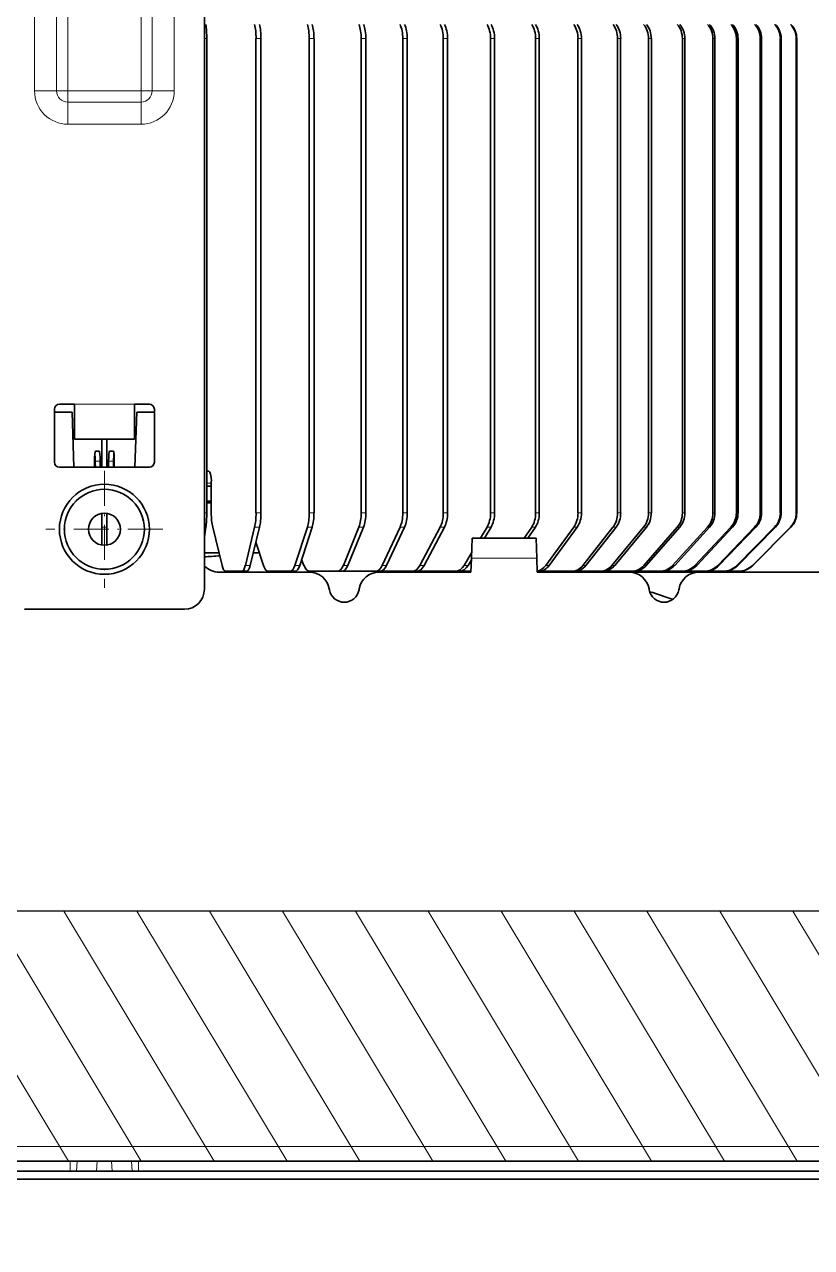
# Model space of a CAD drawing. Header units: inches. Extents: x 258415 to 640093, y 441672 to 945769.
# Drawn here: x 329275.2 to 329353.9, y 462715.2 to 462837.5 of the extents above; entities that cross this region are included whole.
import ezdxf

# ---------------------------------------------------------------- set-up
doc = ezdxf.new("R2010")
doc.units = ezdxf.units.IN
doc.header["$MEASUREMENT"] = 0
doc.linetypes.add('DASHDOT', pattern=[18.5, 12, -3, 0.5, -3])
for name, color, linetype in [('CQ Grg Gypsum', 41, 'Continuous'), ('CQ Light Elevation', 4, 'Continuous'), ('CQ section wall', 3, 'Continuous'), ('CQ Wall hatch_CHB', 8, 'Continuous')]:
    doc.layers.add(name, color=color, linetype=linetype)
doc.layers.add('CQ Gypsum Hatch', color=8, linetype='Continuous', lineweight=20)
doc.layers.add('CQ Lighting', color=5, linetype='Continuous', lineweight=0)

# ---------------------------------------------------------------- blocks, each defined once
blk = doc.blocks.new('section c and d ff12')
at = {"layer": 'CQ Wall hatch_CHB', "ltscale": 300, "extrusion": (1.65644e-08, -2.02966e-09, 1)}
h = blk.add_hatch(dxfattribs=at)
h.set_pattern_fill('AR-CONC', color=256, scale=10, angle=-13.9714, style=0)
h.set_pattern_definition([(36.028577, (7745.6, -14615.695), (68.0890203, -23.40695), [7.5, -82.5]), (341.028577, (7745.6, -14615.695), (4.696116, 76.343932), [6, -66]), (86.480021, (7751.27, -14617.646), (72.7851354, 52.936981), [6.374019, -70.114211]), (32.212777, (7750.43, -14596.29), (99.570572, -41.829513), [11.25, -123.75]), (82.664212, (7758.72, -14599.77), (114.220033, 71.96377), [9.561034, -105.171376]), (337.21274, (7750.43, -14596.29), (114.220033, 71.96377), [9, -99]), (7.028577, (7758.923, -14603.554), (48.2040844, -53.482392), [7.5, -82.5]), (312.028577, (7758.92, -14603.55), (41.119588, 64.495185), [6, -66]), (57.480021, (7762.94, -14608.01), (89.323671, 11.012793), [6.374019, -70.114211]), (23.5285767, (7745.598, -14615.695), (9.2173322, 32.010976), [0, -65.2, 0, -67, 0, -66.25]), (353.528577, (7745.598, -14615.695), (35.0512903, 31.9228578), [0, -38.2, 0, -63.7, 0, -25.25]), (313.5285767, (7723.957, -14610.311), (51.2584374, -15.0772595), [0, -25, 0, -78, 0, -103.5]), (303.528577, (7714.253, -14607.897), (59.0102484, -4.3659754), [0, -32.5, 0, -51.8, 0, -73.5])])
h.paths.add_polyline_path([(327558.05, 463573.85), (327558.05, 463323.85), (332240.08, 463323.85), (332240.08, 463573.85)])
h.paths.add_polyline_path([(327558.05, 459623.85), (327558.05, 459373.85), (332240.08, 459373.85), (332240.08, 459623.85)])
blk = doc.blocks.new('T.HC0E0.HQ12 side 1')
at = {"layer": 'CQ Lighting', "color": 1, "lineweight": 13}
for p, q in [((441483.05, 518956.3), (441483.05, 518925.75)), ((441485.26, 518956.3), (441485.26, 518925.75)), ((441486.37, 518925.75), (441486.37, 518956.3)), ((441493.71, 518956.3), (441493.71, 518925.75)), ((441494.82, 518925.75), (441494.82, 518956.3)), ((441497.03, 518925.75), (441497.03, 518956.3)), ((441385.19, 518820.2), (441594.89, 518820.2))]:
    blk.add_line(p, q, dxfattribs=at)
at = {"layer": 'CQ Lighting', "color": 1, "lineweight": 35}
for p, q in [((441500.04, 518875.92), (441500.04, 518956.3)), ((441500.28, 518883.55), (441500.28, 518930.99)), ((441505.21, 518930.99), (441505.21, 518883.55)), ((441505.7, 518883.55), (441505.7, 518930.99)), ((441510.54, 518930.99), (441510.54, 518883.55)), ((441511.02, 518883.55), (441511.02, 518930.99)), ((441515.74, 518930.99), (441515.74, 518883.55)), ((441516.2, 518883.55), (441516.2, 518930.99)), ((441519.9, 518930.99), (441519.9, 518883.55)), ((441520.34, 518883.55), (441520.34, 518930.99)), ((441523.95, 518930.99), (441523.95, 518883.55)), ((441524.38, 518883.55), (441524.38, 518930.99)), ((441528.69, 518930.99), (441528.69, 518883.55)), ((441529.09, 518883.55), (441529.09, 518930.99)), ((441533.19, 518930.99), (441533.19, 518883.55)), ((441533.56, 518883.55), (441533.56, 518930.99)), ((441537.43, 518930.99), (441537.43, 518883.55)), ((441537.77, 518883.55), (441537.77, 518930.99)), ((441541.39, 518930.99), (441541.39, 518883.55)), ((441541.7, 518883.55), (441541.7, 518930.99)), ((441544.49, 518930.99), (441544.49, 518883.55)), ((441544.77, 518883.55), (441544.77, 518930.99)), ((441547.88, 518930.99), (441547.88, 518883.55)), ((441548.13, 518883.55), (441548.13, 518930.99)), ((441550.94, 518930.99), (441550.94, 518883.55)), ((441551.14, 518883.55), (441551.14, 518930.99)), ((441553.28, 518930.99), (441553.28, 518883.55)), ((441553.45, 518883.55), (441553.45, 518930.99)), ((441555.67, 518930.99), (441555.67, 518883.55)), ((441555.8, 518883.55), (441555.8, 518930.99)), ((441557.67, 518930.99), (441557.67, 518883.55)), ((441557.76, 518883.55), (441557.76, 518930.99)), ((441559.27, 518930.99), (441559.27, 518883.55)), ((441559.32, 518883.55), (441559.32, 518930.99)), ((441559.32, 518883.55), (441559.32, 518930.99)), ((441660.24, 518817.72), (441328.06, 518817.72)), ((441352.04, 518818.72), (441486.63, 518818.72)), ((441352.04, 518817.72), (441486.63, 518817.72)), ((441493.45, 518818.72), (441628.04, 518818.72)), ((441493.45, 518817.72), (441628.04, 518817.72)), ((441594.89, 518816.92), (441385.19, 518816.92))]:
    blk.add_line(p, q, dxfattribs=at)
at = {"layer": 'CQ Lighting', "color": 1, "lineweight": 13, "ltscale": 0.006136}
for p, q in [((441500.04, 518930.99), (441500.28, 518930.99)), ((441500.28, 518883.55), (441500.04, 518883.55))]:
    blk.add_line(p, q, dxfattribs=at)
at = {"layer": 'CQ Lighting', "color": 1, "lineweight": 13, "ltscale": 0.012129}
for p, q in [((441505.21, 518930.99), (441505.7, 518930.99)), ((441505.7, 518883.55), (441505.21, 518883.55)), ((441505.56, 518882.13), (441505.07, 518882.13)), ((441504.63, 518878.3), (441504.15, 518878.3))]:
    blk.add_line(p, q, dxfattribs=at)
at = {"layer": 'CQ Lighting', "color": 1, "lineweight": 13, "ltscale": 0.011819}
for p, q in [((441510.54, 518930.99), (441511.02, 518930.99)), ((441511.02, 518883.55), (441510.54, 518883.55)), ((441510.82, 518882.13), (441510.35, 518882.13)), ((441509.58, 518878.3), (441509.11, 518878.3))]:
    blk.add_line(p, q, dxfattribs=at)
at = {"layer": 'CQ Lighting', "color": 1, "lineweight": 13, "ltscale": 0.011419}
for p, q in [((441515.74, 518930.99), (441516.2, 518930.99)), ((441516.2, 518883.55), (441515.74, 518883.55)), ((441515.96, 518882.13), (441515.51, 518882.13)), ((441514.4, 518878.3), (441513.95, 518878.3))]:
    blk.add_line(p, q, dxfattribs=at)
at = {"layer": 'CQ Lighting', "color": 1, "lineweight": 13, "ltscale": 0.011037}
for p, q in [((441519.9, 518930.99), (441520.34, 518930.99)), ((441520.34, 518883.55), (441519.9, 518883.55)), ((441520.07, 518882.13), (441519.63, 518882.13)), ((441518.27, 518878.3), (441517.83, 518878.3))]:
    blk.add_line(p, q, dxfattribs=at)
at = {"layer": 'CQ Lighting', "color": 1, "lineweight": 13, "ltscale": 0.010601}
for p, q in [((441523.95, 518930.99), (441524.38, 518930.99)), ((441524.38, 518883.55), (441523.95, 518883.55)), ((441524.07, 518882.13), (441523.64, 518882.13)), ((441522.04, 518878.3), (441521.61, 518878.3))]:
    blk.add_line(p, q, dxfattribs=at)
at = {"layer": 'CQ Lighting', "color": 1, "lineweight": 13, "ltscale": 0.009983}
for p, q in [((441528.69, 518930.99), (441529.09, 518930.99)), ((441529.09, 518883.55), (441528.69, 518883.55)), ((441528.73, 518882.13), (441528.33, 518882.13)), ((441526.43, 518878.3), (441526.03, 518878.3))]:
    blk.add_line(p, q, dxfattribs=at)
at = {"layer": 'CQ Lighting', "color": 1, "lineweight": 13, "ltscale": 0.009289}
for p, q in [((441533.19, 518930.99), (441533.56, 518930.99)), ((441533.56, 518883.55), (441533.19, 518883.55)), ((441533.17, 518882.13), (441532.8, 518882.13))]:
    blk.add_line(p, q, dxfattribs=at)
at = {"layer": 'CQ Lighting', "color": 1, "lineweight": 13, "ltscale": 0.008525}
for p, q in [((441537.43, 518930.99), (441537.77, 518930.99)), ((441537.77, 518883.55), (441537.43, 518883.55)), ((441537.35, 518882.13), (441537, 518882.13)), ((441534.55, 518878.3), (441534.2, 518878.3))]:
    blk.add_line(p, q, dxfattribs=at)
at = {"layer": 'CQ Lighting', "color": 1, "lineweight": 13, "ltscale": 0.007696}
for p, q in [((441541.39, 518930.99), (441541.7, 518930.99)), ((441541.7, 518883.55), (441541.39, 518883.55)), ((441541.24, 518882.13), (441540.93, 518882.13)), ((441538.22, 518878.3), (441537.92, 518878.3))]:
    blk.add_line(p, q, dxfattribs=at)
at = {"layer": 'CQ Lighting', "color": 1, "lineweight": 13, "ltscale": 0.00699}
for p, q in [((441544.49, 518930.99), (441544.77, 518930.99)), ((441544.77, 518883.55), (441544.49, 518883.55)), ((441544.28, 518882.13), (441544, 518882.13)), ((441541.11, 518878.3), (441540.83, 518878.3))]:
    blk.add_line(p, q, dxfattribs=at)
at = {"layer": 'CQ Lighting', "color": 1, "lineweight": 13, "ltscale": 0.00606}
for p, q in [((441547.88, 518930.99), (441548.13, 518930.99)), ((441548.13, 518883.55), (441547.88, 518883.55)), ((441547.61, 518882.13), (441547.37, 518882.13)), ((441544.26, 518878.3), (441544.02, 518878.3))]:
    blk.add_line(p, q, dxfattribs=at)
at = {"layer": 'CQ Lighting', "color": 1, "lineweight": 13, "ltscale": 0.005084}
for p, q in [((441550.94, 518930.99), (441551.14, 518930.99)), ((441551.14, 518883.55), (441550.94, 518883.55)), ((441550.6, 518882.13), (441550.4, 518882.13)), ((441547.11, 518878.3), (441546.9, 518878.3))]:
    blk.add_line(p, q, dxfattribs=at)
at = {"layer": 'CQ Lighting', "color": 1, "lineweight": 13, "ltscale": 0.004276}
for p, q in [((441553.28, 518930.99), (441553.45, 518930.99)), ((441553.45, 518883.55), (441553.28, 518883.55))]:
    blk.add_line(p, q, dxfattribs=at)
at = {"layer": 'CQ Lighting', "color": 1, "lineweight": 13, "ltscale": 0.003236}
for p, q in [((441555.67, 518930.99), (441555.8, 518930.99)), ((441555.8, 518883.55), (441555.67, 518883.55)), ((441555.24, 518882.13), (441555.11, 518882.13))]:
    blk.add_line(p, q, dxfattribs=at)
at = {"layer": 'CQ Lighting', "color": 1, "lineweight": 13, "ltscale": 0.002171}
for p, q in [((441557.67, 518930.99), (441557.76, 518930.99)), ((441557.76, 518883.55), (441557.67, 518883.55)), ((441557.18, 518882.13), (441557.1, 518882.13)), ((441553.41, 518878.3), (441553.33, 518878.3))]:
    blk.add_line(p, q, dxfattribs=at)
at = {"layer": 'CQ Lighting', "color": 1, "lineweight": 13, "ltscale": 0.001089}
for p, q in [((441559.27, 518930.99), (441559.32, 518930.99)), ((441559.32, 518883.55), (441559.27, 518883.55)), ((441558.73, 518882.13), (441558.69, 518882.13)), ((441554.92, 518878.3), (441554.88, 518878.3))]:
    blk.add_line(p, q, dxfattribs=at)
at = {"layer": 'CQ Lighting', "color": 1, "lineweight": 13, "ltscale": 0.055277}
for p, q in [((441485.26, 518925.75), (441483.05, 518925.75)), ((441494.82, 518925.75), (441497.03, 518925.75)), ((441486.37, 518924.64), (441486.37, 518922.43)), ((441493.71, 518924.64), (441493.71, 518922.43))]:
    blk.add_line(p, q, dxfattribs=at)
at = {"layer": 'CQ Lighting', "color": 1, "lineweight": 13, "ltscale": 0.027639}
for p, q in [((441485.26, 518925.75), (441486.37, 518925.75)), ((441494.82, 518925.75), (441493.71, 518925.75))]:
    blk.add_line(p, q, dxfattribs=at)
at = {"layer": 'CQ Lighting', "color": 1, "lineweight": 13, "ltscale": 0.183578}
for p, q in [((441493.71, 518925.75), (441486.37, 518925.75)), ((441486.37, 518924.64), (441493.71, 518924.64)), ((441486.37, 518922.43), (441493.71, 518922.43))]:
    blk.add_line(p, q, dxfattribs=at)
at = {"layer": 'CQ Lighting', "color": 1, "lineweight": 13, "ltscale": 0.027638}
for p, q in [((441486.37, 518924.64), (441486.37, 518925.75)), ((441493.71, 518924.64), (441493.71, 518925.75))]:
    blk.add_line(p, q, dxfattribs=at)
at = {"layer": 'CQ Lighting', "color": 1, "lineweight": 35, "ltscale": 0.1325}
for p, q in [((441485.04, 518888.62), (441485.04, 518893.92)), ((441495.04, 518893.92), (441495.04, 518888.62))]:
    blk.add_line(p, q, dxfattribs=at)
at = {"layer": 'CQ Lighting', "color": 1, "lineweight": 35, "ltscale": 0.043948}
for p, q in [((441486.8, 518893.62), (441485.04, 518893.62)), ((441495.04, 518893.62), (441493.28, 518893.62)), ((441550.18, 518877.72), (441551.94, 518877.72))]:
    blk.add_line(p, q, dxfattribs=at)
at = {"layer": 'CQ Lighting', "color": 1, "lineweight": 35, "ltscale": 0.0375}
for p, q in [((441485.54, 518894.42), (441487.04, 518894.42)), ((441493.04, 518894.42), (441494.54, 518894.42))]:
    blk.add_line(p, q, dxfattribs=at)
at = {"layer": 'CQ Lighting', "color": 1, "lineweight": 35, "ltscale": 0.137584}
for p, q in [((441486.99, 518888.12), (441486.8, 518893.62)), ((441493.09, 518888.12), (441493.28, 518893.62))]:
    blk.add_line(p, q, dxfattribs=at)
at = {"layer": 'CQ Lighting', "color": 1, "lineweight": 35, "ltscale": 0.0875}
for p, q in [((441487.04, 518890.92), (441487.04, 518894.42)), ((441493.04, 518890.92), (441493.04, 518894.42))]:
    blk.add_line(p, q, dxfattribs=at)
at = {"layer": 'CQ Lighting', "color": 1, "lineweight": 13, "ltscale": 0.15}
blk.add_line((441493.04, 518894.42), (441487.04, 518894.42), dxfattribs=at)
at = {"layer": 'CQ Lighting', "color": 1, "lineweight": 35, "ltscale": 0.15}
blk.add_line((441493.04, 518890.92), (441487.04, 518890.92), dxfattribs=at)
at = {"layer": 'CQ Lighting', "color": 1, "lineweight": 35, "ltscale": 0.07}
for p, q in [((441489.79, 518890.92), (441489.79, 518888.12)), ((441490.29, 518888.12), (441490.29, 518890.92)), ((441490.29, 518888.12), (441490.29, 518890.92))]:
    blk.add_line(p, q, dxfattribs=at)
at = {"layer": 'CQ Lighting', "color": 1, "lineweight": 13, "ltscale": 0.07}
for p, q in [((441489.79, 518890.92), (441489.79, 518888.12)), ((441490.29, 518890.92), (441490.29, 518888.12))]:
    blk.add_line(p, q, dxfattribs=at)
at = {"layer": 'CQ Lighting', "color": 1, "lineweight": 13, "ltscale": 0.012452}
for p, q in [((441489.12, 518888.72), (441489.62, 518888.72)), ((441490.96, 518888.72), (441490.46, 518888.72))]:
    blk.add_line(p, q, dxfattribs=at)
at = {"layer": 'CQ Lighting', "color": 1, "lineweight": 35, "ltscale": 0.009805}
for p, q in [((441489.14, 518889.72), (441489.53, 518889.72)), ((441490.94, 518889.72), (441490.55, 518889.72))]:
    blk.add_line(p, q, dxfattribs=at)
at = {"layer": 'CQ Lighting', "color": 1, "lineweight": 35, "ltscale": 0.225}
blk.add_line((441494.54, 518888.12), (441485.54, 518888.12), dxfattribs=at)
at = {"layer": 'CQ Lighting', "color": 1, "linetype": 'DASHDOT', "lineweight": 13, "ltscale": 0.2925}
for p, q in [((441490.04, 518887.77), (441490.04, 518876.07)), ((441495.89, 518881.92), (441484.19, 518881.92))]:
    blk.add_line(p, q, dxfattribs=at)
at = {"layer": 'CQ Lighting', "color": 1, "lineweight": 35, "ltscale": 0.005311}
blk.add_line((441500.5, 518887.72), (441500.28, 518887.72), dxfattribs=at)
at = {"layer": 'CQ Lighting', "color": 1, "lineweight": 13, "ltscale": 0.011359}
blk.add_line((441500.28, 518886.52), (441500.74, 518886.52), dxfattribs=at)
at = {"layer": 'CQ Lighting', "color": 1, "lineweight": 35, "ltscale": 0.011359}
for p, q in [((441500.28, 518886.22), (441500.74, 518886.22)), ((441500.28, 518884.72), (441500.74, 518884.72)), ((441500.28, 518884.72), (441500.74, 518884.72)), ((441500.74, 518884.55), (441500.28, 518884.55))]:
    blk.add_line(p, q, dxfattribs=at)
at = {"layer": 'CQ Lighting', "color": 1, "lineweight": 35, "ltscale": 0.079289}
blk.add_line((441500.74, 518883.55), (441500.74, 518886.72), dxfattribs=at)
at = {"layer": 'CQ Lighting', "color": 1, "lineweight": 35, "ltscale": 0.034146}
for p, q in [((441489.79, 518882.13), (441489.79, 518883.5)), ((441490.29, 518882.13), (441490.29, 518883.5))]:
    blk.add_line(p, q, dxfattribs=at)
at = {"layer": 'CQ Lighting', "color": 1, "lineweight": 35, "ltscale": 0.044864}
for p, q in [((441489.79, 518880.34), (441489.79, 518882.13)), ((441490.29, 518880.34), (441490.29, 518882.13))]:
    blk.add_line(p, q, dxfattribs=at)
at = {"layer": 'CQ Lighting', "color": 1, "lineweight": 13, "ltscale": 0.0125}
blk.add_line((441490.29, 518882.13), (441489.79, 518882.13), dxfattribs=at)
at = {"layer": 'CQ Lighting', "color": 1, "lineweight": 13, "ltscale": 0.003845}
blk.add_line((441500.19, 518882.13), (441500.04, 518882.13), dxfattribs=at)
at = {"layer": 'CQ Lighting', "color": 1, "lineweight": 35, "ltscale": 0.024881}
blk.add_line((441500.04, 518881.15), (441500.19, 518882.13), dxfattribs=at)
at = {"layer": 'CQ Lighting', "color": 1, "lineweight": 35, "ltscale": 0.098472}
for p, q in [((441500.88, 518882.13), (441501.81, 518878.3)), ((441504.15, 518878.3), (441505.07, 518882.13)), ((441504.63, 518878.3), (441505.56, 518882.13))]:
    blk.add_line(p, q, dxfattribs=at)
at = {"layer": 'CQ Lighting', "color": 1, "lineweight": 35, "ltscale": 0.100655}
for p, q in [((441509.11, 518878.3), (441510.35, 518882.13)), ((441509.58, 518878.3), (441510.82, 518882.13))]:
    blk.add_line(p, q, dxfattribs=at)
at = {"layer": 'CQ Lighting', "color": 1, "lineweight": 35, "ltscale": 0.103325}
for p, q in [((441513.95, 518878.3), (441515.51, 518882.13)), ((441514.4, 518878.3), (441515.96, 518882.13))]:
    blk.add_line(p, q, dxfattribs=at)
at = {"layer": 'CQ Lighting', "color": 1, "lineweight": 35, "ltscale": 0.105733}
for p, q in [((441517.83, 518878.3), (441519.63, 518882.13)), ((441518.27, 518878.3), (441520.07, 518882.13))]:
    blk.add_line(p, q, dxfattribs=at)
at = {"layer": 'CQ Lighting', "color": 1, "lineweight": 35, "ltscale": 0.108318}
for p, q in [((441521.61, 518878.3), (441523.64, 518882.13)), ((441522.04, 518878.3), (441524.07, 518882.13))]:
    blk.add_line(p, q, dxfattribs=at)
at = {"layer": 'CQ Lighting', "color": 1, "lineweight": 35, "ltscale": 0.032511}
for p, q in [((441527.66, 518881.02), (441528.33, 518882.13)), ((441528.06, 518881.02), (441528.73, 518882.13))]:
    blk.add_line(p, q, dxfattribs=at)
at = {"layer": 'CQ Lighting', "color": 1, "lineweight": 35, "ltscale": 0.033517}
blk.add_line((441532.05, 518881.02), (441532.8, 518882.13), dxfattribs=at)
at = {"layer": 'CQ Lighting', "color": 1, "lineweight": 35, "ltscale": 0.033516}
blk.add_line((441532.42, 518881.02), (441533.17, 518882.13), dxfattribs=at)
at = {"layer": 'CQ Lighting', "color": 1, "lineweight": 35, "ltscale": 0.118576}
for p, q in [((441534.2, 518878.3), (441537, 518882.13)), ((441534.55, 518878.3), (441537.35, 518882.13))]:
    blk.add_line(p, q, dxfattribs=at)
at = {"layer": 'CQ Lighting', "color": 1, "lineweight": 35, "ltscale": 0.121856}
for p, q in [((441537.92, 518878.3), (441540.93, 518882.13)), ((441538.22, 518878.3), (441541.24, 518882.13))]:
    blk.add_line(p, q, dxfattribs=at)
at = {"layer": 'CQ Lighting', "color": 1, "lineweight": 35, "ltscale": 0.124324}
for p, q in [((441540.83, 518878.3), (441544, 518882.13)), ((441541.11, 518878.3), (441544.28, 518882.13))]:
    blk.add_line(p, q, dxfattribs=at)
at = {"layer": 'CQ Lighting', "color": 1, "lineweight": 35, "ltscale": 0.127153}
for p, q in [((441544.02, 518878.3), (441547.37, 518882.13)), ((441544.26, 518878.3), (441547.61, 518882.13))]:
    blk.add_line(p, q, dxfattribs=at)
at = {"layer": 'CQ Lighting', "color": 1, "lineweight": 35, "ltscale": 0.129636}
for p, q in [((441546.9, 518878.3), (441550.4, 518882.13)), ((441547.11, 518878.3), (441550.6, 518882.13))]:
    blk.add_line(p, q, dxfattribs=at)
at = {"layer": 'CQ Lighting', "color": 1, "lineweight": 35, "ltscale": 0.131337}
for p, q in [((441549.13, 518878.3), (441552.73, 518882.13)), ((441549.31, 518878.3), (441552.9, 518882.13))]:
    blk.add_line(p, q, dxfattribs=at)
at = {"layer": 'CQ Lighting', "color": 1, "lineweight": 35, "ltscale": 0.133069}
for p, q in [((441551.41, 518878.3), (441555.11, 518882.13)), ((441551.54, 518878.3), (441555.24, 518882.13))]:
    blk.add_line(p, q, dxfattribs=at)
at = {"layer": 'CQ Lighting', "color": 1, "lineweight": 13, "ltscale": 0.004275}
for p, q in [((441552.9, 518882.13), (441552.73, 518882.13)), ((441549.31, 518878.3), (441549.13, 518878.3))]:
    blk.add_line(p, q, dxfattribs=at)
at = {"layer": 'CQ Lighting', "color": 1, "lineweight": 35, "ltscale": 0.134331}
for p, q in [((441553.33, 518878.3), (441557.1, 518882.13)), ((441553.41, 518878.3), (441557.18, 518882.13))]:
    blk.add_line(p, q, dxfattribs=at)
at = {"layer": 'CQ Lighting', "color": 1, "lineweight": 35, "ltscale": 0.135098}
for p, q in [((441554.88, 518878.3), (441558.69, 518882.13)), ((441554.92, 518878.3), (441558.73, 518882.13))]:
    blk.add_line(p, q, dxfattribs=at)
at = {"layer": 'CQ Lighting', "color": 1, "lineweight": 35, "ltscale": 0.061361}
blk.add_line((441505.2, 518880.64), (441505.96, 518878.3), dxfattribs=at)
at = {"layer": 'CQ Lighting', "color": 1, "lineweight": 35, "ltscale": 0.049594}
for p, q in [((441526.77, 518879.04), (441526.84, 518881.02)), ((441533.24, 518881.02), (441533.31, 518879.04))]:
    blk.add_line(p, q, dxfattribs=at)
at = {"layer": 'CQ Lighting', "color": 1, "lineweight": 35, "ltscale": 0.16}
blk.add_line((441526.84, 518881.02), (441533.24, 518881.02), dxfattribs=at)
at = {"layer": 'CQ Lighting', "color": 1, "lineweight": 35, "ltscale": 0.036673}
blk.add_line((441501.51, 518879.55), (441500.04, 518879.55), dxfattribs=at)
at = {"layer": 'CQ Lighting', "color": 1, "lineweight": 35, "ltscale": 0.015471}
blk.add_line((441505.55, 518879.55), (441504.93, 518879.55), dxfattribs=at)
at = {"layer": 'CQ Lighting', "color": 1, "lineweight": 35, "ltscale": 0.016083}
blk.add_line((441509.77, 518878.9), (441510.01, 518878.3), dxfattribs=at)
at = {"layer": 'CQ Lighting', "color": 1, "lineweight": 35, "ltscale": 0.036818}
blk.add_line((441526.03, 518878.3), (441526.79, 518879.57), dxfattribs=at)
at = {"layer": 'CQ Lighting', "color": 1, "lineweight": 35, "ltscale": 0.016265}
blk.add_line((441526.43, 518878.3), (441526.76, 518878.86), dxfattribs=at)
at = {"layer": 'CQ Lighting', "color": 1, "lineweight": 35, "ltscale": 0.035458}
for p, q in [((441526.72, 518877.62), (441526.77, 518879.04)), ((441533.36, 518877.62), (441533.31, 518879.04))]:
    blk.add_line(p, q, dxfattribs=at)
at = {"layer": 'CQ Lighting', "color": 1, "lineweight": 13, "ltscale": 0.163461}
blk.add_line((441526.77, 518879.04), (441533.31, 518879.04), dxfattribs=at)
at = {"layer": 'CQ Lighting', "color": 1, "lineweight": 35, "ltscale": 0.041388}
blk.add_line((441502.15, 518877.72), (441503.8, 518877.72), dxfattribs=at)
at = {"layer": 'CQ Lighting', "color": 1, "lineweight": 35, "ltscale": 0.012129}
blk.add_line((441504.29, 518877.72), (441503.8, 518877.72), dxfattribs=at)
at = {"layer": 'CQ Lighting', "color": 1, "lineweight": 35, "ltscale": 0.055698}
blk.add_line((441506.42, 518877.72), (441508.64, 518877.72), dxfattribs=at)
at = {"layer": 'CQ Lighting', "color": 1, "lineweight": 35, "ltscale": 0.0025}
blk.add_line((441506.54, 518877.72), (441506.54, 518877.62), dxfattribs=at)
at = {"layer": 'CQ Lighting', "color": 1, "lineweight": 35, "ltscale": 0.011819}
blk.add_line((441509.12, 518877.72), (441508.64, 518877.72), dxfattribs=at)
at = {"layer": 'CQ Lighting', "color": 1, "lineweight": 35, "ltscale": 0.069584}
blk.add_line((441510.59, 518877.72), (441513.37, 518877.72), dxfattribs=at)
at = {"layer": 'CQ Lighting', "color": 1, "lineweight": 35, "ltscale": 0.011419}
blk.add_line((441513.83, 518877.72), (441513.37, 518877.72), dxfattribs=at)
at = {"layer": 'CQ Lighting', "color": 1, "lineweight": 35, "ltscale": 0.080317}
blk.add_line((441513.95, 518877.72), (441517.17, 518877.72), dxfattribs=at)
at = {"layer": 'CQ Lighting', "color": 1, "lineweight": 35, "ltscale": 0.011037}
blk.add_line((441517.61, 518877.72), (441517.17, 518877.72), dxfattribs=at)
at = {"layer": 'CQ Lighting', "color": 1, "lineweight": 35, "ltscale": 0.081351}
blk.add_line((441517.61, 518877.72), (441520.86, 518877.72), dxfattribs=at)
at = {"layer": 'CQ Lighting', "color": 1, "lineweight": 35, "ltscale": 0.010601}
blk.add_line((441521.29, 518877.72), (441520.86, 518877.72), dxfattribs=at)
at = {"layer": 'CQ Lighting', "color": 1, "lineweight": 35, "ltscale": 0.097243}
blk.add_line((441521.29, 518877.72), (441525.18, 518877.72), dxfattribs=at)
at = {"layer": 'CQ Lighting', "color": 1, "lineweight": 35, "ltscale": 0.009983}
blk.add_line((441525.58, 518877.72), (441525.18, 518877.72), dxfattribs=at)
at = {"layer": 'CQ Lighting', "color": 1, "lineweight": 35, "ltscale": 0.028626}
blk.add_line((441525.58, 518877.72), (441526.72, 518877.72), dxfattribs=at)
at = {"layer": 'CQ Lighting', "color": 1, "lineweight": 35, "ltscale": 0.003912}
blk.add_line((441533.51, 518877.72), (441533.35, 518877.72), dxfattribs=at)
at = {"layer": 'CQ Lighting', "color": 1, "lineweight": 35, "ltscale": 0.0822}
blk.add_line((441533.51, 518877.72), (441536.8, 518877.72), dxfattribs=at)
at = {"layer": 'CQ Lighting', "color": 1, "lineweight": 13, "ltscale": 0.012724}
blk.add_line((441535.31, 518877.72), (441535.81, 518877.62), dxfattribs=at)
at = {"layer": 'CQ Lighting', "color": 1, "lineweight": 35, "ltscale": 0.007696}
blk.add_line((441537.11, 518877.72), (441536.8, 518877.72), dxfattribs=at)
at = {"layer": 'CQ Lighting', "color": 1, "lineweight": 35, "ltscale": 0.011042}
blk.add_line((441537.51, 518877.62), (441537.07, 518877.72), dxfattribs=at)
at = {"layer": 'CQ Lighting', "color": 1, "lineweight": 35, "ltscale": 0.063567}
blk.add_line((441537.11, 518877.72), (441539.65, 518877.72), dxfattribs=at)
at = {"layer": 'CQ Lighting', "color": 1, "lineweight": 35, "ltscale": 0.00699}
blk.add_line((441539.93, 518877.72), (441539.65, 518877.72), dxfattribs=at)
at = {"layer": 'CQ Lighting', "color": 1, "lineweight": 35, "ltscale": 0.071216}
blk.add_line((441539.94, 518877.72), (441542.79, 518877.72), dxfattribs=at)
at = {"layer": 'CQ Lighting', "color": 1, "lineweight": 35, "ltscale": 0.00606}
blk.add_line((441543.03, 518877.72), (441542.79, 518877.72), dxfattribs=at)
at = {"layer": 'CQ Lighting', "color": 1, "lineweight": 35, "ltscale": 0.06452}
blk.add_line((441543.03, 518877.72), (441545.61, 518877.72), dxfattribs=at)
at = {"layer": 'CQ Lighting', "color": 1, "lineweight": 35, "ltscale": 0.005084}
blk.add_line((441545.81, 518877.72), (441545.61, 518877.72), dxfattribs=at)
at = {"layer": 'CQ Lighting', "color": 1, "lineweight": 35, "ltscale": 0.049688}
blk.add_line((441545.82, 518877.72), (441547.81, 518877.72), dxfattribs=at)
at = {"layer": 'CQ Lighting', "color": 1, "lineweight": 35, "ltscale": 0.004276}
blk.add_line((441547.98, 518877.72), (441547.81, 518877.72), dxfattribs=at)
at = {"layer": 'CQ Lighting', "color": 1, "lineweight": 35, "ltscale": 0.051621}
blk.add_line((441547.98, 518877.72), (441550.04, 518877.72), dxfattribs=at)
at = {"layer": 'CQ Lighting', "color": 1, "lineweight": 35, "ltscale": 0.003235}
blk.add_line((441550.17, 518877.72), (441550.04, 518877.72), dxfattribs=at)
at = {"layer": 'CQ Lighting', "color": 1, "lineweight": 13, "ltscale": 0.003235}
blk.add_line((441551.54, 518878.3), (441551.41, 518878.3), dxfattribs=at)
at = {"layer": 'CQ Lighting', "color": 1, "lineweight": 35, "ltscale": 0.002171}
blk.add_line((441552.02, 518877.72), (441551.94, 518877.72), dxfattribs=at)
at = {"layer": 'CQ Lighting', "color": 1, "lineweight": 35, "ltscale": 0.036069}
blk.add_line((441552.03, 518877.72), (441553.47, 518877.72), dxfattribs=at)
at = {"layer": 'CQ Lighting', "color": 1, "lineweight": 35, "ltscale": 0.001089}
blk.add_line((441553.51, 518877.72), (441553.47, 518877.72), dxfattribs=at)
at = {"layer": 'CQ Lighting', "color": 1, "lineweight": 35, "ltscale": 0.226101}
blk.add_line((441510.57, 518877.62), (441501.53, 518877.62), dxfattribs=at)
at = {"layer": 'CQ Lighting', "color": 1, "lineweight": 35, "ltscale": 0.230386}
for p, q in [((441526.72, 518877.62), (441517.51, 518877.62)), ((441542.57, 518877.62), (441533.36, 518877.62))]:
    blk.add_line(p, q, dxfattribs=at)
at = {"layer": 'CQ Lighting', "color": 1, "lineweight": 35, "ltscale": 0.173292}
blk.add_line((441542.57, 518877.62), (441549.51, 518877.62), dxfattribs=at)
at = {"layer": 'CQ Lighting', "color": 1, "lineweight": 35, "ltscale": 0.364605}
blk.add_line((441564.09, 518877.62), (441549.51, 518877.62), dxfattribs=at)
at = {"layer": 'CQ Lighting', "color": 1, "lineweight": 35, "ltscale": 0.002736}
for p, q in [((441512.56, 518875.86), (441512.54, 518875.97)), ((441515.52, 518875.86), (441515.54, 518875.97)), ((441544.56, 518875.86), (441544.54, 518875.97)), ((441547.52, 518875.86), (441547.54, 518875.97))]:
    blk.add_line(p, q, dxfattribs=at)
at = {"layer": 'CQ Lighting', "color": 1, "lineweight": 35, "ltscale": 0.4}
blk.add_line((441498.04, 518873.92), (441482.04, 518873.92), dxfattribs=at)
at = {"layer": 'CQ Lighting', "color": 1, "lineweight": 35, "ltscale": 0.017678}
for p, q in [((441486.63, 518818.72), (441487.33, 518818.72)), ((441492.75, 518818.72), (441493.45, 518818.72))]:
    blk.add_line(p, q, dxfattribs=at)
at = {"layer": 'CQ Lighting', "color": 1, "lineweight": 13, "ltscale": 0.025}
for p, q in [((441486.63, 518817.72), (441486.63, 518818.72)), ((441493.45, 518817.72), (441493.45, 518818.72))]:
    blk.add_line(p, q, dxfattribs=at)
at = {"layer": 'CQ Lighting', "color": 1, "lineweight": 35, "ltscale": 0.015507}
for p, q in [((441486.63, 518817.72), (441487.25, 518817.72)), ((441492.83, 518817.72), (441493.45, 518817.72))]:
    blk.add_line(p, q, dxfattribs=at)
at = {"layer": 'CQ Lighting', "color": 1, "lineweight": 13, "ltscale": 0.025094}
for p, q in [((441487.25, 518817.72), (441487.33, 518818.72)), ((441489.25, 518817.72), (441489.33, 518818.72)), ((441490.83, 518817.72), (441490.75, 518818.72)), ((441492.83, 518817.72), (441492.75, 518818.72))]:
    blk.add_line(p, q, dxfattribs=at)
at = {"layer": 'CQ Lighting', "color": 1, "lineweight": 35, "ltscale": 0.05}
for p, q in [((441487.25, 518817.72), (441489.25, 518817.72)), ((441487.33, 518818.72), (441489.33, 518818.72)), ((441492.75, 518818.72), (441490.75, 518818.72)), ((441492.83, 518817.72), (441490.83, 518817.72))]:
    blk.add_line(p, q, dxfattribs=at)
at = {"layer": 'CQ Lighting', "color": 1, "lineweight": 35, "ltscale": 0.039697}
blk.add_line((441489.25, 518817.72), (441490.83, 518817.72), dxfattribs=at)
at = {"layer": 'CQ Lighting', "color": 1, "lineweight": 35, "ltscale": 0.035355}
blk.add_line((441489.33, 518818.72), (441490.75, 518818.72), dxfattribs=at)
at = {"layer": 'CQ Lighting', "color": 1, "lineweight": 35}
for radius in [4.5, 4, 1.6]:
    blk.add_circle((441490.04, 518881.92), radius, dxfattribs=at)
at = {"layer": 'CQ Lighting', "color": 1, "lineweight": 13}
for centre, radius, start, end in [((441486.37, 518925.75), 3.32, 179.9996, 270), ((441486.37, 518925.75), 1.11, 180, 270), ((441493.71, 518925.75), 1.11, 270, 0), ((441493.71, 518925.75), 3.32, 270.0001, 0), ((441535.15, 518876.74), 1.41, 38.7913, 44.4568)]:
    blk.add_arc(centre, radius, start, end, dxfattribs=at)
at = {"layer": 'CQ Lighting', "color": 1, "lineweight": 35}
for centre, radius, start, end in [((441485.54, 518893.92), 0.5, 90, 180), ((441494.54, 518893.92), 0.5, 0, 90), ((441485.54, 518888.62), 0.5, 180, 270), ((441494.54, 518888.62), 0.5, 270, 0), ((441485.4, 519087.92), 209.28, 274.0113, 274.4325), ((441501.53, 518879.62), 2, 221.8361, 270), ((441510.57, 518875.62), 2, 10, 90), ((441517.51, 518875.62), 2, 90, 170), ((441542.57, 518875.62), 2, 10, 90), ((441549.51, 518875.62), 2, 90, 170), ((441498.04, 518875.92), 2, 270, 0), ((441514.04, 518876.12), 1.5, 190, 350), ((441546.04, 518876.12), 1.5, 190, 350), ((441514.32, 518779.23), 101.09, 71.1779, 72.563)]:
    blk.add_arc(centre, radius, start, end, dxfattribs=at)
for centre, major_axis, ratio, start_param, end_param in [((441499.97, 518930.99), (0, 2), 0.156434, 4.712389, 5.497787), ((441504.73, 518930.99), (0, 2), 0.241922, 4.712389, 5.497787), ((441505.22, 518930.99), (0, 2), 0.241922, 4.712389, 5.497787), ((441509.89, 518930.99), (0, 2), 0.325568, 4.712389, 5.497787), ((441510.36, 518930.99), (0, 2), 0.325568, 4.712389, 5.497787), ((441514.93, 518930.99), (0, 2), 0.406737, 4.712389, 5.497787), ((441515.39, 518930.99), (0, 2), 0.406737, 4.712389, 5.497787), ((441518.96, 518930.99), (0, 2), 0.469472, 4.712389, 5.497787), ((441519.41, 518930.99), (0, 2), 0.469472, 4.712389, 5.497787), ((441522.89, 518930.99), (0, 2), 0.529919, 4.712389, 5.497787), ((441523.32, 518930.99), (0, 2), 0.529919, 4.712389, 5.497787), ((441527.48, 518930.99), (0, 2), 0.601815, 4.712389, 5.497787), ((441527.88, 518930.99), (0, 2), 0.601815, 4.712389, 5.497787), ((441531.85, 518930.99), (0, 2), 0.669131, 4.712389, 5.497787), ((441532.22, 518930.99), (0, 2), 0.669131, 4.712389, 5.497787), ((441535.97, 518930.99), (0, 2), 0.731354, 4.712389, 5.497787), ((441536.31, 518930.99), (0, 2), 0.731354, 4.712389, 5.497787), ((441539.82, 518930.99), (0, 2), 0.788011, 4.712389, 5.497787), ((441540.13, 518930.99), (0, 2), 0.788011, 4.712389, 5.497787), ((441542.83, 518930.99), (0, 2), 0.829038, 4.712389, 5.497787), ((441543.11, 518930.99), (0, 2), 0.829038, 4.712389, 5.497787), ((441546.13, 518930.99), (0, 2), 0.87462, 4.712389, 5.497787), ((441546.38, 518930.99), (0, 2), 0.87462, 4.712389, 5.497787), ((441549.11, 518930.99), (0, 2), 0.913545, 4.712389, 5.497787), ((441549.31, 518930.99), (0, 2), 0.913545, 4.712389, 5.497787), ((441551.4, 518930.99), (0, 2), 0.939693, 4.712389, 5.497787), ((441551.57, 518930.99), (0, 2), 0.939693, 4.712389, 5.497787), ((441553.74, 518930.99), (0, 2), 0.965926, 4.712389, 5.497787), ((441553.87, 518930.99), (0, 2), 0.965926, 4.712389, 5.497787), ((441555.71, 518930.99), (0, 2), 0.984808, 4.712389, 5.497787), ((441555.79, 518930.99), (0, 2), 0.984808, 4.712389, 5.497787), ((441557.28, 518930.99), (0, 2), 0.996195, 4.712389, 5.497787), ((441557.33, 518930.99), (0, -2), 0.996195, 1.570796, 2.356194), ((441557.33, 518930.99), (0, 2), 0.996195, 4.712389, 5.497787), ((441488.97, 518888.72), (0, 1), 0.087156, 4.065757, 4.712389), ((441489.14, 518888.72), (0, 1), 0.087156, 0, 1.570796), ((441489.03, 518888.72), (0, 1), 0.087156, 4.712389, 5.635067), ((441489.21, 518888.72), (0, 1), 0.087156, 1.570796, 2.217435), ((441489.53, 518888.72), (0, 1), 0.087156, 4.712389, 6.283185), ((441489.71, 518888.72), (0, 1), 0.087156, 1.570796, 2.214297), ((441490.37, 518888.72), (0, 1), 0.087156, 4.068889, 4.712389), ((441490.55, 518888.72), (0, 1), 0.087156, 0, 1.570796), ((441490.94, 518888.72), (0, 1), 0.087156, 4.712389, 6.283185), ((441490.87, 518888.72), (0, 1), 0.087156, 4.06575, 4.712389), ((441491.05, 518888.72), (0, 1), 0.087156, 0.648172, 1.570796), ((441491.11, 518888.72), (0, 1), 0.087156, 1.570796, 2.217429), ((441500.5, 518886.72), (0, 1), 0.241922, 4.712389, 6.283185), ((441499.97, 518883.55), (0, 2), 0.156434, 3.926991, 4.712389), ((441501.22, 518883.55), (0, 2), 0.241922, 1.570796, 2.356194), ((441504.73, 518883.55), (0, 2), 0.241922, 3.926991, 4.712389), ((441505.22, 518883.55), (0, 2), 0.241922, 3.926991, 4.712389), ((441509.89, 518883.55), (0, 2), 0.325568, 3.926991, 4.712389), ((441510.36, 518883.55), (0, 2), 0.325568, 3.926991, 4.712389), ((441514.93, 518883.55), (0, 2), 0.406737, 3.926991, 4.712389), ((441515.39, 518883.55), (0, 2), 0.406737, 3.926991, 4.712389), ((441518.96, 518883.55), (0, 2), 0.469472, 3.926991, 4.712389), ((441519.41, 518883.55), (0, 2), 0.469472, 3.926991, 4.712389), ((441522.89, 518883.55), (0, 2), 0.529919, 3.926991, 4.712389), ((441523.32, 518883.55), (0, 2), 0.529919, 3.926991, 4.712389), ((441527.48, 518883.55), (0, 2), 0.601815, 3.926991, 4.712389), ((441527.88, 518883.55), (0, 2), 0.601815, 3.926991, 4.712389), ((441531.85, 518883.55), (0, 2), 0.669131, 3.926991, 4.712389), ((441532.22, 518883.55), (0, 2), 0.669131, 3.926991, 4.712389), ((441535.97, 518883.55), (0, 2), 0.731354, 3.926991, 4.712389), ((441536.31, 518883.55), (0, 2), 0.731354, 3.926991, 4.712389), ((441539.82, 518883.55), (0, 2), 0.788011, 3.926991, 4.712389), ((441540.13, 518883.55), (0, 2), 0.788011, 3.926991, 4.712389), ((441542.83, 518883.55), (0, 2), 0.829038, 3.926991, 4.712389), ((441543.11, 518883.55), (0, 2), 0.829038, 3.926991, 4.712389), ((441546.13, 518883.55), (0, 2), 0.87462, 3.926991, 4.712389), ((441546.38, 518883.55), (0, 2), 0.87462, 3.926991, 4.712389), ((441549.11, 518883.55), (0, 2), 0.913545, 3.926991, 4.712389), ((441549.31, 518883.55), (0, 2), 0.913545, 3.926991, 4.712389), ((441551.4, 518883.55), (0, 2), 0.939693, 3.926991, 4.712389), ((441551.57, 518883.55), (0, 2), 0.939693, 3.926991, 4.712389), ((441553.74, 518883.55), (0, 2), 0.965926, 3.926991, 4.712389), ((441553.87, 518883.55), (0, 2), 0.965926, 3.926991, 4.712389), ((441555.71, 518883.55), (0, 2), 0.984808, 3.926991, 4.712389), ((441555.79, 518883.55), (0, 2), 0.984808, 3.926991, 4.712389), ((441557.28, 518883.55), (0, 2), 0.996195, 3.926991, 4.712389), ((441557.33, 518883.55), (0, -2), 0.996195, 0.785398, 1.570796), ((441557.33, 518883.55), (0, 2), 0.996195, 3.926991, 4.712389), ((441502.15, 518879.72), (0, 2), 0.241922, 2.356194, 3.141593), ((441503.8, 518879.72), (0, 2), 0.241922, 3.141593, 3.926991), ((441504.29, 518879.72), (0, 2), 0.241922, 3.141593, 3.926991), ((441506.42, 518879.72), (0, 2), 0.325568, 2.356194, 3.141593), ((441508.64, 518879.72), (0, 2), 0.325568, 3.141593, 3.926991), ((441509.12, 518879.72), (0, 2), 0.325568, 3.141593, 3.926991), ((441510.59, 518879.72), (0, 2), 0.406737, 2.356194, 3.141593), ((441513.37, 518879.72), (0, 2), 0.406737, 3.141593, 3.926991), ((441513.83, 518879.72), (0, 2), 0.406737, 3.141593, 3.926991), ((441513.95, 518879.72), (0, 2), 0.469472, 3.070524, 3.141593), ((441517.17, 518879.72), (0, 2), 0.469472, 3.141593, 3.926991), ((441517.61, 518879.72), (0, 2), 0.469472, 3.141593, 3.926991), ((441520.86, 518879.72), (0, 2), 0.529919, 3.141593, 3.926991), ((441521.29, 518879.72), (0, 2), 0.529919, 3.141593, 3.926991), ((441525.18, 518879.72), (0, 2), 0.601815, 3.141593, 3.926991), ((441525.58, 518879.72), (0, 2), 0.601815, 3.141593, 3.926991), ((441533.17, 518879.72), (0, 2), 0.731354, 3.26729, 3.926991), ((441533.51, 518879.72), (0, 2), 0.731354, 3.141593, 3.926991), ((441536.8, 518879.72), (0, 2), 0.788011, 3.141593, 3.926991), ((441537.11, 518879.72), (0, 2), 0.788011, 3.141593, 3.926991), ((441539.65, 518879.72), (0, 2), 0.829038, 3.141593, 3.926991), ((441539.93, 518879.72), (0, 2), 0.829038, 3.141593, 3.926991), ((441542.79, 518879.72), (0, 2), 0.87462, 3.141593, 3.926991), ((441543.03, 518879.72), (0, 2), 0.87462, 3.141593, 3.926991), ((441545.61, 518879.72), (0, 2), 0.913545, 3.141593, 3.926991), ((441545.81, 518879.72), (0, 2), 0.913545, 3.141593, 3.926991), ((441547.81, 518879.72), (0, 2), 0.939693, 3.141593, 3.926991), ((441547.98, 518879.72), (0, 2), 0.939693, 3.141593, 3.926991), ((441550.04, 518879.72), (0, 2), 0.965926, 3.141593, 3.926991), ((441550.17, 518879.72), (0, 2), 0.965926, 3.141593, 3.926991), ((441551.94, 518879.72), (0, 2), 0.984808, 3.141593, 3.926991), ((441552.02, 518879.72), (0, 2), 0.984808, 3.141593, 3.926991), ((441553.47, 518879.72), (0, 2), 0.996195, 3.141593, 3.926991), ((441553.51, 518879.72), (0, 2), 0.996195, 3.141593, 3.926991)]:
    blk.add_ellipse(centre, major_axis=major_axis, ratio=ratio, start_param=start_param, end_param=end_param, dxfattribs=at)

msp = doc.modelspace()

# ---------------------------------------------------------------- hatches: boundary and pattern name
at = {"layer": 'CQ Gypsum Hatch'}
h = msp.add_hatch(dxfattribs=at)
h.set_pattern_fill('ANSI31', color=256, scale=50, angle=76.028577, style=0)
edge = h.paths.add_edge_path()
edge.add_line((329906.166, 462748.854), (328060.172, 462748.854))
edge.add_line((328060.172, 462748.854), (328060.172, 462773.854))
edge.add_line((328060.172, 462773.854), (328015.172, 462773.854))
edge.add_line((328015.172, 462773.854), (328015.172, 462748.854))
edge.add_line((328015.172, 462748.854), (328035.172, 462748.854))
edge.add_line((328035.172, 462748.854), (328035.172, 462723.855))
edge.add_line((328035.172, 462723.855), (329931.166, 462723.855))
edge.add_line((329931.166, 462723.855), (329931.166, 462748.854))
edge.add_line((329931.166, 462748.854), (329951.166, 462748.854))
edge.add_line((329951.166, 462748.854), (329951.166, 462773.854))
edge.add_line((329951.166, 462773.854), (329906.166, 462773.854))
edge.add_line((329906.166, 462773.854), (329906.166, 462748.854))
edge.add_line((329906.166, 462748.854), (328060.172, 462748.854))

# ---------------------------------------------------------------- linework, layer by layer
at = {"layer": 'CQ Grg Gypsum', "elevation": 0}
msp.add_lwpolyline([(329906.166, 462748.854), (328060.172, 462748.854), (328060.172, 462773.854), (328015.172, 462773.854), (328015.172, 462748.854), (328035.172, 462748.854), (328035.172, 462723.855), (329931.166, 462723.855), (329931.166, 462748.854), (329951.166, 462748.854), (329951.166, 462773.854), (329906.166, 462773.854), (329906.166, 462748.854), (328060.172, 462748.854)], dxfattribs=at)

# ---------------------------------------------------------------- block references
at = {"layer": 'CQ Light Elevation'}
msp.add_blockref('T.HC0E0.HQ12 side 1', (-112206.866, -56094.863, 0), dxfattribs=at)
at = {"layer": 'CQ section wall'}
msp.add_blockref('section c and d ff12', (0, 0), dxfattribs=at)

doc.saveas('drawing.dxf')
